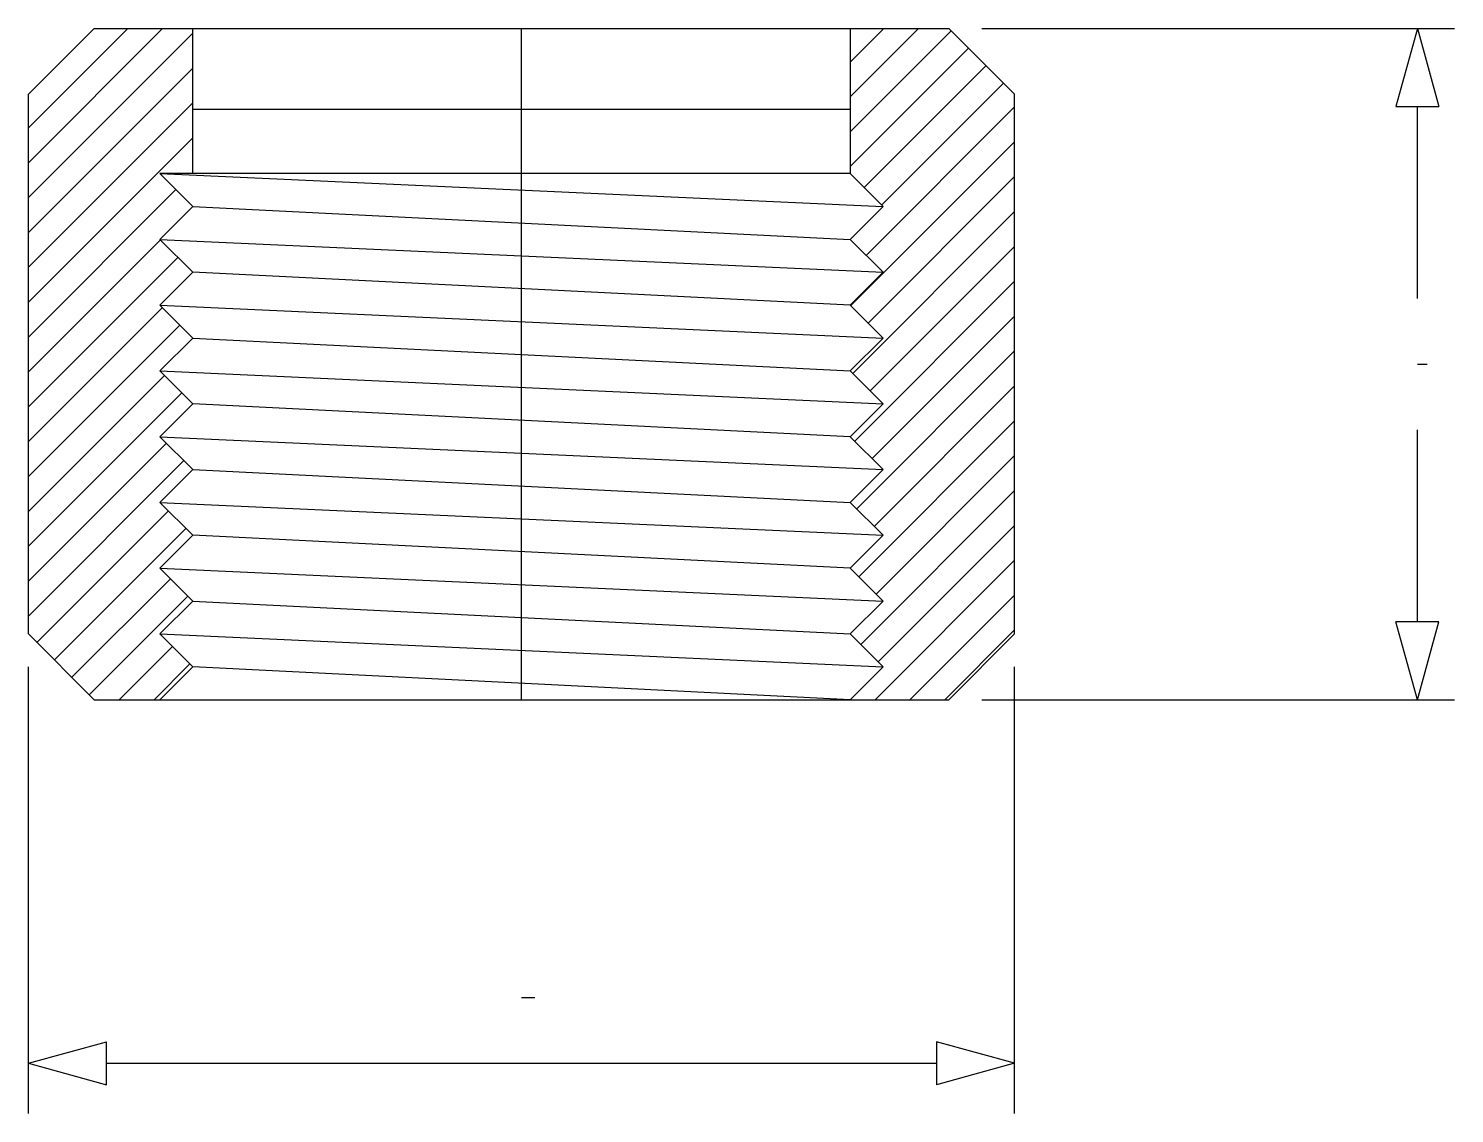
# Model space of a CAD drawing. Extents: x 734 to 1167, y 365 to 695.
import ezdxf

# ---------------------------------------------------------------- set-up
doc = ezdxf.new("R2010")
doc.units = 0
doc.header["$MEASUREMENT"] = 0
doc.layers.get('0').update_dxf_attribs({"linetype": 'CONTINUOUS'})
doc.layers.add('1', color=7, linetype='CONTINUOUS')

msp = doc.modelspace()

# ---------------------------------------------------------------- linework, layer by layer
at = {"color": 4, "linetype": 'Continuous'}
for p, q in [((733.54, 665.24), (763.73, 695.43)), ((733.54, 654.63), (774.34, 695.43)), ((733.54, 665.24), (763.73, 695.43)), ((983.54, 685.24), (993.73, 695.43)), ((983.54, 674.63), (1004.34, 695.43)), ((983.54, 685.24), (993.73, 695.43)), ((983.54, 664.03), (1014.25, 694.73)), ((733.54, 644.03), (783.54, 694.03)), ((983.54, 653.42), (1019.55, 689.43)), ((733.54, 633.42), (783.54, 683.42)), ((987.79, 647.06), (1024.85, 684.12)), ((993.09, 641.75), (1030.16, 678.82)), ((733.54, 622.81), (783.54, 672.81)), ((988.39, 626.45), (1033.54, 671.6)), ((733.54, 612.21), (783.54, 662.21)), ((983.7, 611.15), (1033.54, 661)), ((733.54, 601.6), (778.39, 646.45)), ((989, 605.84), (1033.54, 650.39)), ((984.3, 590.54), (1033.54, 639.78)), ((733.54, 591), (773.7, 631.15)), ((989.61, 585.24), (1033.54, 629.18)), ((733.54, 580.39), (779, 625.84)), ((984.91, 569.93), (1033.54, 618.57)), ((733.54, 569.78), (774.3, 610.54)), ((990.21, 564.63), (1033.54, 607.96)), ((733.54, 559.18), (779.61, 605.24)), ((985.52, 549.33), (1033.54, 597.36)), ((733.54, 548.57), (774.91, 589.93)), ((990.82, 544.02), (1033.54, 586.75)), ((733.54, 537.96), (780.21, 584.63)), ((986.12, 528.72), (1033.54, 576.14)), ((733.54, 527.36), (775.52, 569.33)), ((733.54, 516.75), (780.82, 564.02)), ((991.43, 523.42), (1033.54, 565.54)), ((986.73, 508.11), (1033.54, 554.93)), ((736.12, 508.72), (776.12, 548.72)), ((741.43, 503.42), (781.43, 543.42)), ((992.03, 502.81), (1033.54, 544.32)), ((991.13, 491.3), (1033.54, 533.72)), ((746.73, 498.11), (776.73, 528.11)), ((752.03, 492.81), (782.03, 522.81)), ((1001.73, 491.3), (1033.54, 523.11)), ((1012.34, 491.3), (1033.54, 512.5)), ((761.13, 491.3), (777.34, 507.51)), ((771.73, 491.3), (782.64, 502.2))]:
    msp.add_line(p, q, dxfattribs=at)
at = {"layer": '1', "color": 7, "linetype": 'Continuous'}
for p, q in [((733.54, 675.43), (753.54, 695.43)), ((753.54, 695.43), (1013.54, 695.43)), ((783.54, 651.3), (783.54, 695.43)), ((983.54, 695.43), (983.54, 651.3)), ((1033.54, 675.43), (1013.54, 695.43)), ((733.54, 511.3), (733.54, 675.43)), ((1033.54, 511.3), (1033.54, 675.43)), ((783.54, 670.93), (983.54, 670.93)), ((983.54, 651.3), (773.54, 651.3)), ((783.54, 641.3), (773.54, 651.3)), ((993.54, 641.3), (983.54, 651.3)), ((773.54, 631.3), (783.54, 641.3)), ((783.54, 641.3), (983.54, 631.3)), ((983.54, 631.3), (993.54, 641.3)), ((783.54, 621.3), (773.54, 631.3)), ((993.54, 621.3), (983.54, 631.3)), ((773.54, 611.3), (783.54, 621.3)), ((983.54, 611.3), (783.54, 621.3)), ((983.54, 611.3), (993.54, 621.3)), ((783.54, 601.3), (773.54, 611.3)), ((993.54, 601.3), (983.54, 611.3)), ((773.54, 591.3), (783.54, 601.3)), ((783.54, 601.3), (983.54, 591.3)), ((983.54, 591.3), (993.54, 601.3)), ((783.54, 581.3), (773.54, 591.3)), ((993.54, 581.3), (983.54, 591.3)), ((773.54, 571.3), (783.54, 581.3)), ((983.54, 571.3), (783.54, 581.3)), ((983.54, 571.3), (993.54, 581.3)), ((783.54, 561.3), (773.54, 571.3)), ((993.54, 561.3), (983.54, 571.3)), ((773.54, 551.3), (783.54, 561.3)), ((783.54, 561.3), (983.54, 551.3)), ((983.54, 551.3), (993.54, 561.3)), ((783.54, 541.3), (773.54, 551.3)), ((993.54, 541.3), (983.54, 551.3)), ((773.54, 531.3), (783.54, 541.3)), ((983.54, 531.3), (783.54, 541.3)), ((983.54, 531.3), (993.54, 541.3)), ((783.54, 521.3), (773.54, 531.3)), ((993.54, 521.3), (983.54, 531.3)), ((773.54, 511.3), (783.54, 521.3)), ((783.54, 521.3), (983.54, 511.3)), ((983.54, 511.3), (993.54, 521.3)), ((733.54, 511.3), (753.54, 491.3)), ((783.54, 501.3), (773.54, 511.3)), ((993.54, 501.3), (983.54, 511.3)), ((1033.54, 511.3), (1013.54, 491.3)), ((773.54, 491.3), (783.54, 501.3)), ((983.54, 491.3), (783.54, 501.3)), ((983.54, 491.3), (993.54, 501.3)), ((753.54, 491.3), (1013.54, 491.3))]:
    msp.add_line(p, q, dxfattribs=at)
at = {"layer": '1', "color": 4, "linetype": 'Continuous'}
for p, q in [((883.54, 491.3), (883.54, 695.43)), ((773.54, 651.3), (993.54, 641.3)), ((773.54, 631.3), (993.54, 621.3)), ((773.54, 611.3), (993.54, 601.3)), ((773.54, 591.3), (993.54, 581.3)), ((773.54, 571.3), (993.54, 561.3)), ((773.54, 551.3), (993.54, 541.3)), ((773.54, 531.3), (993.54, 521.3)), ((773.54, 511.3), (993.54, 501.3))]:
    msp.add_line(p, q, dxfattribs=at)
at = {"layer": '1', "color": 3, "linetype": 'Continuous'}
for p, q in [((1023.54, 695.43), (1167.39, 695.43)), ((1156.1, 695.43), (1149.54, 671.72)), ((1156.1, 695.43), (1162.66, 671.72)), ((1149.54, 671.72), (1162.66, 671.72)), ((1156.1, 613.37), (1156.1, 671.72)), ((1156.1, 515.01), (1156.1, 573.37)), ((1156.1, 491.3), (1149.54, 515.01)), ((1162.66, 515.01), (1149.54, 515.01)), ((1156.1, 491.3), (1162.66, 515.01)), ((733.54, 365.46), (733.54, 501.3)), ((1033.54, 365.46), (1033.54, 501.3)), ((1023.54, 491.3), (1167.39, 491.3)), ((733.54, 380.71), (757.26, 387.27)), ((757.26, 374.16), (757.26, 387.27)), ((1033.54, 380.71), (1009.83, 387.27)), ((1009.83, 387.27), (1009.83, 374.16)), ((733.54, 380.71), (757.26, 374.16)), ((757.26, 380.71), (1009.83, 380.71)), ((1033.54, 380.71), (1009.83, 374.16))]:
    msp.add_line(p, q, dxfattribs=at)
at = {"layer": '1', "color": 5, "linetype": 'Continuous'}
for p, q in [((1156.1, 593.37), (1159.1, 593.37)), ((883.54, 400.71), (887.54, 400.71))]:
    msp.add_line(p, q, dxfattribs=at)

doc.saveas('drawing.dxf')
